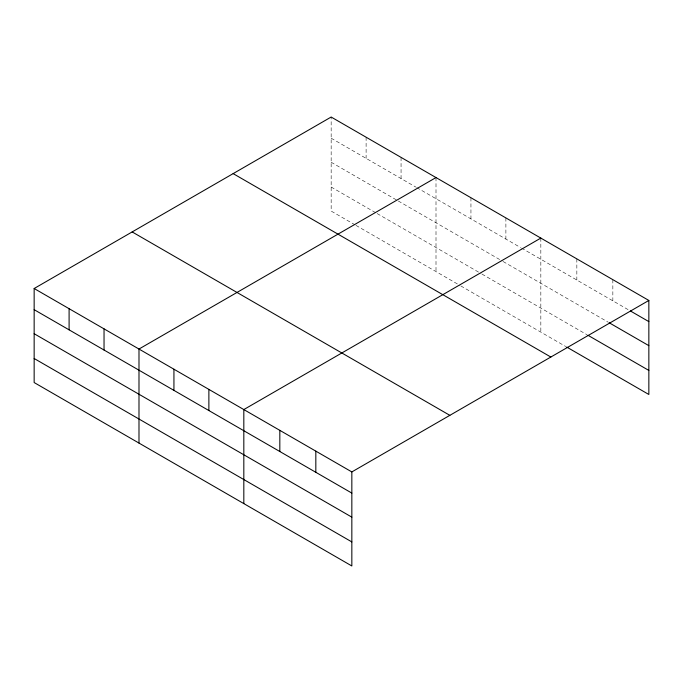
<?xml version="1.0" encoding="UTF-8"?>
<svg xmlns="http://www.w3.org/2000/svg" width="683" height="683" viewBox="0 0 683 683"><rect width="100%" height="100%" fill="white"/><g stroke="black" fill="none" stroke-linecap="round" stroke-linejoin="round"><path stroke-width="0.51" stroke-dasharray="3.42 2.56" d="M331.161 138.197L415.768 187.04M416.69 187.569L520.608 247.57M521.522 248.1L629.461 310.415M331.161 162.247L397.378 200.469M398.3 200.998L502.21 261M503.132 261.529L608.229 322.205M331.161 187.022L376.222 213.036M377.144 213.566L481.063 273.567M481.985 274.096L586.996 334.73M355.075 224.878L331.161 211.073L331.161 117.032M355.997 225.407L459.907 285.4M460.829 285.938L565.763 346.52M612.847 279.663L612.847 300.819M576.845 258.874L576.845 280.039M540.834 238.085L540.834 332.126M505.89 217.911L505.89 239.076M470.946 197.737L470.946 218.893M436.002 177.563L436.002 271.595M401.058 157.389L401.058 178.545M366.105 137.206L366.105 158.371"/><path stroke-width="1.02" d="M351.839 517.142L351.839 471.927L34.15 288.516L34.15 382.548L351.839 565.968L351.839 517.142L34.15 333.722M566.685 347.049L648.85 394.484L648.85 300.452L331.161 117.032L34.15 288.516M436.002 177.563L138.99 349.039L138.99 443.079M540.834 238.085L243.822 409.569L243.822 503.602M351.839 471.927L648.85 300.452M630.383 310.953L648.85 321.608M609.151 322.743L648.85 345.658M587.918 335.259L648.85 370.434M233.151 173.619L550.84 357.038M132.161 231.921L449.849 415.341M34.15 309.672L351.839 493.092M34.15 358.498L351.839 541.918M315.828 451.139L315.828 472.303M279.825 430.358L279.825 451.514M208.878 389.395L208.878 410.551M173.934 369.213L173.934 390.377M104.038 328.865L104.038 350.029M69.094 308.69L69.094 329.846"/></g></svg>
